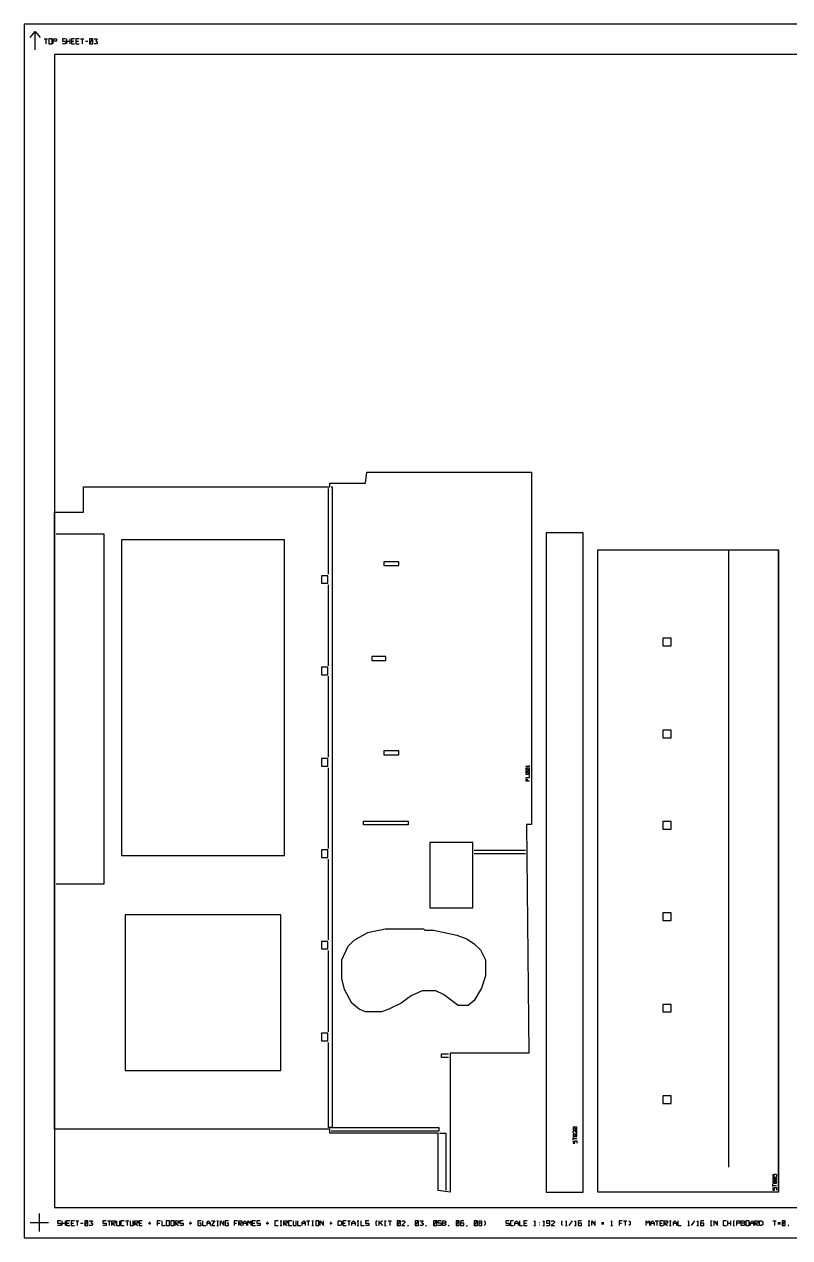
# Model space of a CAD drawing. Header units: inches. Extents: x 0 to 30, y 0 to 20.
# Drawn here: x 0 to 12.62, y 0 to 20 of the extents above; entities that cross this region are included whole.
import ezdxf

# ---------------------------------------------------------------- set-up
doc = ezdxf.new("R2010")
doc.units = ezdxf.units.IN
doc.header["$MEASUREMENT"] = 0
for name, color, linetype, true_color in [('BOUNDARY', 8, 'Continuous', 0x808080), ('CUT', 1, 'Continuous', 0xff0000), ('ENGRAVE', 7, 'Continuous', 0x000000), ('NUMBERS', 7, 'Continuous', 0x000000)]:
    doc.layers.add(name, color=color, linetype=linetype, true_color=true_color)

msp = doc.modelspace()

# ---------------------------------------------------------------- linework, layer by layer
at = {"layer": 'BOUNDARY'}
for points in [[(30, 0), (30, 20), (0, 20), (0, 0)], [(29.5, 0.5), (29.5, 19.5), (0.5, 19.5), (0.5, 0.5)]]:
    msp.add_lwpolyline(points, close=True, dxfattribs=at)
at = {"layer": 'CUT'}
for points in [[(7.023, 3.042), (7.023, 0.75), (6.826, 0.777), (6.826, 1.725), (5.038, 1.725), (5.038, 1.788), (0.5, 1.788), (0.5, 11.957), (0.978, 11.957), (0.978, 12.375), (5.038, 12.375), (5.038, 12.437), (5.63, 12.437), (5.649, 12.62), (8.366, 12.62), (8.366, 6.812), (8.285, 6.812), (8.321, 3.042)], [(9.216, 11.616), (8.606, 11.616), (8.606, 0.75), (9.216, 0.75)], [(4.291, 11.5), (1.601, 11.5), (1.601, 6.302), (4.291, 6.302)], [(9.456, 0.75), (9.456, 11.337), (12.439, 11.337), (12.439, 0.75)], [(6.178, 11.077), (6.178, 11.14), (5.928, 11.14), (5.928, 11.077)], [(5.005, 10.786), (5.005, 10.911), (4.902, 10.911), (4.902, 10.786)], [(10.532, 9.756), (10.667, 9.756), (10.667, 9.881), (10.532, 9.881)], [(5.005, 9.278), (5.005, 9.403), (4.902, 9.403), (4.902, 9.278)], [(5.963, 9.577), (5.73, 9.577), (5.73, 9.515), (5.963, 9.515)], [(10.532, 8.366), (10.532, 8.241), (10.667, 8.241), (10.667, 8.366)], [(6.178, 7.96), (6.178, 8.023), (5.928, 8.023), (5.928, 7.96)], [(4.902, 7.771), (5.005, 7.771), (5.005, 7.896), (4.902, 7.896)], [(10.667, 6.859), (10.532, 6.859), (10.532, 6.734), (10.667, 6.734)], [(7.396, 6.513), (6.688, 6.513), (6.688, 5.437), (7.396, 5.437)], [(5.005, 6.266), (5.005, 6.391), (4.902, 6.391), (4.902, 6.266)], [(4.23, 2.757), (4.23, 5.324), (1.662, 5.324), (1.662, 2.757)], [(10.667, 5.228), (10.667, 5.353), (10.532, 5.353), (10.532, 5.228)], [(5.005, 4.759), (5.005, 4.884), (4.902, 4.884), (4.902, 4.759)], [(10.532, 3.721), (10.667, 3.721), (10.667, 3.846), (10.532, 3.846)], [(4.902, 3.244), (5.005, 3.244), (5.005, 3.369), (4.902, 3.369)], [(10.532, 2.339), (10.532, 2.214), (10.667, 2.214), (10.667, 2.339)]]:
    msp.add_lwpolyline(points, close=True, dxfattribs=at)
at = {"layer": 'ENGRAVE'}
for points in [[(0.1, 19.78), (0.18, 19.88), (0.26, 19.78)], [(0.18, 19.58), (0.18, 19.88)], [(5.015, 10.935), (5.015, 12.35)], [(5.062, 12.375), (5.078, 12.375), (5.078, 1.816)], [(1.31, 11.603), (1.31, 5.828), (0.525, 5.828)], [(0.525, 11.603), (1.31, 11.603)], [(9.456, 0.765), (9.456, 11.337)], [(11.619, 1.163), (11.619, 11.337)], [(12.439, 0.75), (12.439, 11.337)], [(5.015, 9.428), (5.015, 10.761)], [(5.015, 7.921), (5.015, 9.254)], [(5.015, 6.416), (5.015, 7.747)], [(5.595, 6.803), (5.595, 6.865), (6.329, 6.865), (6.329, 6.803), (5.595, 6.803)], [(5.015, 4.909), (5.015, 6.242)], [(7.42, 6.39), (8.264, 6.39)], [(8.265, 6.327), (7.42, 6.327)], [(5.892, 3.724), (5.626, 3.724), (5.524, 3.765), (5.402, 3.867), (5.28, 4.091), (5.239, 4.275), (5.239, 4.58), (5.341, 4.805), (5.443, 4.906), (5.667, 5.029), (5.953, 5.09), (6.584, 5.09), (6.605, 5.07), (6.748, 5.07), (7.135, 4.988), (7.298, 4.927), (7.42, 4.845), (7.522, 4.743), (7.604, 4.58), (7.604, 4.315), (7.542, 4.112), (7.42, 3.908), (7.318, 3.826), (7.155, 3.826), (6.911, 4.01), (6.788, 4.071), (6.564, 4.071), (6.381, 3.989), (6.218, 3.867), (6.014, 3.765), (5.892, 3.724)], [(5.015, 3.393), (5.015, 4.735)], [(5.078, 1.816), (5.015, 1.816), (5.015, 3.219)], [(6.998, 2.969), (6.883, 2.969), (6.883, 3.031), (6.998, 3.031)], [(5.038, 1.813), (5.038, 1.816), (6.839, 1.816)], [(6.839, 1.816), (6.839, 1.754), (5.062, 1.754)], [(6.85, 1.725), (6.951, 1.725), (6.951, 0.785)], [(0.25, 0.1), (0.25, 0.4)], [(0.1, 0.25), (0.4, 0.25)]]:
    msp.add_lwpolyline(points, dxfattribs=at)
at = {"layer": 'NUMBERS'}
for points in [[(0.33, 19.76), (0.383, 19.76)], [(0.357, 19.76), (0.357, 19.68)], [(0.405, 19.68), (0.458, 19.68), (0.458, 19.76), (0.405, 19.76), (0.405, 19.68)], [(0.479, 19.68), (0.479, 19.76), (0.533, 19.76), (0.533, 19.72), (0.479, 19.72)], [(0.682, 19.76), (0.629, 19.76), (0.629, 19.72), (0.682, 19.72), (0.682, 19.68), (0.629, 19.68)], [(0.703, 19.68), (0.703, 19.76)], [(0.703, 19.72), (0.757, 19.72)], [(0.757, 19.68), (0.757, 19.76)], [(0.831, 19.76), (0.778, 19.76), (0.778, 19.68), (0.831, 19.68)], [(0.778, 19.72), (0.818, 19.72)], [(0.906, 19.76), (0.853, 19.76), (0.853, 19.68), (0.906, 19.68)], [(0.853, 19.72), (0.893, 19.72)], [(0.927, 19.76), (0.981, 19.76)], [(0.954, 19.76), (0.954, 19.68)], [(1.009, 19.72), (1.049, 19.72)], [(1.077, 19.68), (1.13, 19.68), (1.13, 19.76), (1.077, 19.76), (1.077, 19.68)], [(1.077, 19.68), (1.13, 19.76)], [(1.151, 19.76), (1.205, 19.76), (1.178, 19.727), (1.205, 19.713), (1.205, 19.693), (1.191, 19.68), (1.151, 19.68)], [(8.28, 7.764), (8.27, 7.774), (8.33, 7.774)], [(8.33, 7.698), (8.33, 7.738), (8.27, 7.738), (8.27, 7.698), (8.33, 7.698)], [(8.33, 7.698), (8.27, 7.738)], [(8.33, 7.642), (8.33, 7.682), (8.27, 7.682), (8.27, 7.642), (8.33, 7.642)], [(8.33, 7.642), (8.27, 7.682)], [(8.27, 7.586), (8.33, 7.586), (8.33, 7.626)], [(8.33, 7.764), (8.33, 7.784)], [(8.27, 7.57), (8.27, 7.53), (8.33, 7.53)], [(8.3, 7.53), (8.3, 7.56)], [(9.112, 1.781), (9.112, 1.821), (9.052, 1.821), (9.052, 1.781), (9.112, 1.781)], [(9.112, 1.781), (9.052, 1.821)], [(9.062, 1.725), (9.052, 1.735), (9.052, 1.755), (9.062, 1.765), (9.072, 1.765), (9.112, 1.725), (9.112, 1.765)], [(9.112, 1.669), (9.112, 1.709), (9.052, 1.709), (9.052, 1.669), (9.112, 1.669)], [(9.112, 1.669), (9.052, 1.709)], [(9.052, 1.613), (9.052, 1.653)], [(9.052, 1.633), (9.112, 1.633)], [(9.052, 1.597), (9.052, 1.557), (9.082, 1.557), (9.082, 1.597), (9.112, 1.597), (9.112, 1.557)], [(12.343, 1.05), (12.343, 1.01), (12.368, 1.01), (12.368, 1.04), (12.378, 1.05), (12.393, 1.05), (12.403, 1.04), (12.403, 1.01)], [(12.403, 0.954), (12.403, 0.994), (12.343, 0.994), (12.343, 0.954), (12.403, 0.954)], [(12.403, 0.954), (12.343, 0.994)], [(12.403, 0.898), (12.403, 0.938), (12.343, 0.938), (12.343, 0.898), (12.403, 0.898)], [(12.403, 0.898), (12.343, 0.938)], [(12.343, 0.842), (12.343, 0.882)], [(12.343, 0.862), (12.403, 0.862)], [(12.343, 0.826), (12.343, 0.786), (12.373, 0.786), (12.373, 0.826), (12.403, 0.826), (12.403, 0.786)], [(0.603, 0.28), (0.55, 0.28), (0.55, 0.24), (0.603, 0.24), (0.603, 0.2), (0.55, 0.2)], [(0.625, 0.2), (0.625, 0.28)], [(0.625, 0.24), (0.678, 0.24)], [(0.678, 0.2), (0.678, 0.28)], [(0.753, 0.28), (0.699, 0.28), (0.699, 0.2), (0.753, 0.2)], [(0.699, 0.24), (0.739, 0.24)], [(0.827, 0.28), (0.774, 0.28), (0.774, 0.2), (0.827, 0.2)], [(0.774, 0.24), (0.814, 0.24)], [(0.849, 0.28), (0.902, 0.28)], [(0.875, 0.28), (0.875, 0.2)], [(0.93, 0.24), (0.97, 0.24)], [(0.998, 0.2), (1.051, 0.2), (1.051, 0.28), (0.998, 0.28), (0.998, 0.2)], [(0.998, 0.2), (1.051, 0.28)], [(1.073, 0.28), (1.126, 0.28), (1.099, 0.247), (1.126, 0.233), (1.126, 0.213), (1.113, 0.2), (1.073, 0.2)], [(1.35, 0.28), (1.297, 0.28), (1.297, 0.24), (1.35, 0.24), (1.35, 0.2), (1.297, 0.2)], [(1.371, 0.28), (1.425, 0.28)], [(1.398, 0.28), (1.398, 0.2)], [(1.446, 0.2), (1.446, 0.28), (1.499, 0.28), (1.499, 0.24), (1.446, 0.24), (1.499, 0.2)], [(1.521, 0.28), (1.521, 0.2), (1.574, 0.2), (1.574, 0.28)], [(1.649, 0.28), (1.595, 0.28), (1.595, 0.2), (1.649, 0.2)], [(1.67, 0.28), (1.723, 0.28)], [(1.697, 0.28), (1.697, 0.2)], [(1.745, 0.28), (1.745, 0.2), (1.798, 0.2), (1.798, 0.28)], [(1.819, 0.2), (1.819, 0.28), (1.873, 0.28), (1.873, 0.24), (1.819, 0.24), (1.873, 0.2)], [(1.947, 0.28), (1.894, 0.28), (1.894, 0.2), (1.947, 0.2)], [(1.894, 0.24), (1.934, 0.24)], [(2.05, 0.24), (2.09, 0.24)], [(2.07, 0.22), (2.07, 0.26)], [(2.246, 0.28), (2.193, 0.28), (2.193, 0.2)], [(2.193, 0.24), (2.233, 0.24)], [(2.267, 0.28), (2.267, 0.2), (2.321, 0.2)], [(2.342, 0.2), (2.395, 0.2), (2.395, 0.28), (2.342, 0.28), (2.342, 0.2)], [(2.417, 0.2), (2.47, 0.2), (2.47, 0.28), (2.417, 0.28), (2.417, 0.2)], [(2.491, 0.2), (2.491, 0.28), (2.545, 0.28), (2.545, 0.24), (2.491, 0.24), (2.545, 0.2)], [(2.619, 0.28), (2.566, 0.28), (2.566, 0.24), (2.619, 0.24), (2.619, 0.2), (2.566, 0.2)], [(2.722, 0.24), (2.762, 0.24)], [(2.742, 0.22), (2.742, 0.26)], [(2.918, 0.28), (2.865, 0.28), (2.865, 0.2), (2.918, 0.2), (2.918, 0.24), (2.891, 0.24)], [(2.939, 0.28), (2.939, 0.2), (2.993, 0.2)], [(3.014, 0.2), (3.014, 0.253), (3.041, 0.28), (3.067, 0.253), (3.067, 0.2)], [(3.014, 0.24), (3.067, 0.24)], [(3.089, 0.28), (3.142, 0.28), (3.089, 0.2), (3.142, 0.2)], [(3.177, 0.28), (3.203, 0.28)], [(3.177, 0.2), (3.203, 0.2)], [(3.19, 0.2), (3.19, 0.28)], [(3.238, 0.2), (3.238, 0.28), (3.291, 0.2), (3.291, 0.28)], [(3.366, 0.28), (3.313, 0.28), (3.313, 0.2), (3.366, 0.2), (3.366, 0.24), (3.339, 0.24)], [(3.515, 0.28), (3.462, 0.28), (3.462, 0.2)], [(3.462, 0.24), (3.502, 0.24)], [(3.537, 0.2), (3.537, 0.28), (3.59, 0.28), (3.59, 0.24), (3.537, 0.24), (3.59, 0.2)], [(3.611, 0.2), (3.611, 0.253), (3.638, 0.28), (3.665, 0.253), (3.665, 0.2)], [(3.611, 0.24), (3.665, 0.24)], [(3.686, 0.2), (3.686, 0.28), (3.713, 0.24), (3.739, 0.28), (3.739, 0.2)], [(3.814, 0.28), (3.761, 0.28), (3.761, 0.2), (3.814, 0.2)], [(3.761, 0.24), (3.801, 0.24)], [(3.889, 0.28), (3.835, 0.28), (3.835, 0.24), (3.889, 0.24), (3.889, 0.2), (3.835, 0.2)], [(3.991, 0.24), (4.031, 0.24)], [(4.011, 0.22), (4.011, 0.26)], [(4.187, 0.28), (4.134, 0.28), (4.134, 0.2), (4.187, 0.2)], [(4.222, 0.28), (4.249, 0.28)], [(4.222, 0.2), (4.249, 0.2)], [(4.235, 0.2), (4.235, 0.28)], [(4.283, 0.2), (4.283, 0.28), (4.337, 0.28), (4.337, 0.24), (4.283, 0.24), (4.337, 0.2)], [(4.411, 0.28), (4.358, 0.28), (4.358, 0.2), (4.411, 0.2)], [(4.433, 0.28), (4.433, 0.2), (4.486, 0.2), (4.486, 0.28)], [(4.507, 0.28), (4.507, 0.2), (4.561, 0.2)], [(4.582, 0.2), (4.582, 0.253), (4.609, 0.28), (4.635, 0.253), (4.635, 0.2)], [(4.582, 0.24), (4.635, 0.24)], [(4.657, 0.28), (4.71, 0.28)], [(4.683, 0.28), (4.683, 0.2)], [(4.745, 0.28), (4.771, 0.28)], [(4.745, 0.2), (4.771, 0.2)], [(4.758, 0.2), (4.758, 0.28)], [(4.806, 0.2), (4.859, 0.2), (4.859, 0.28), (4.806, 0.28), (4.806, 0.2)], [(4.881, 0.2), (4.881, 0.28), (4.934, 0.2), (4.934, 0.28)], [(5.037, 0.24), (5.077, 0.24)], [(5.057, 0.22), (5.057, 0.26)], [(5.179, 0.2), (5.179, 0.28), (5.213, 0.28), (5.233, 0.26), (5.233, 0.22), (5.213, 0.2), (5.179, 0.2)], [(5.307, 0.28), (5.254, 0.28), (5.254, 0.2), (5.307, 0.2)], [(5.254, 0.24), (5.294, 0.24)], [(5.329, 0.28), (5.382, 0.28)], [(5.355, 0.28), (5.355, 0.2)], [(5.403, 0.2), (5.403, 0.253), (5.43, 0.28), (5.457, 0.253), (5.457, 0.2)], [(5.403, 0.24), (5.457, 0.24)], [(5.491, 0.28), (5.518, 0.28)], [(5.491, 0.2), (5.518, 0.2)], [(5.505, 0.2), (5.505, 0.28)], [(5.553, 0.28), (5.553, 0.2), (5.606, 0.2)], [(5.681, 0.28), (5.627, 0.28), (5.627, 0.24), (5.681, 0.24), (5.681, 0.2), (5.627, 0.2)], [(5.817, 0.28), (5.797, 0.26), (5.797, 0.22), (5.817, 0.2)], [(5.851, 0.2), (5.851, 0.28)], [(5.905, 0.28), (5.851, 0.233)], [(5.869, 0.247), (5.905, 0.2)], [(5.939, 0.28), (5.966, 0.28)], [(5.939, 0.2), (5.966, 0.2)], [(5.953, 0.2), (5.953, 0.28)], [(6.001, 0.28), (6.054, 0.28)], [(6.027, 0.28), (6.027, 0.2)], [(6.15, 0.2), (6.203, 0.2), (6.203, 0.28), (6.15, 0.28), (6.15, 0.2)], [(6.15, 0.2), (6.203, 0.28)], [(6.225, 0.267), (6.238, 0.28), (6.265, 0.28), (6.278, 0.267), (6.278, 0.253), (6.225, 0.2), (6.278, 0.2)], [(6.329, 0.205), (6.321, 0.187)], [(6.449, 0.2), (6.502, 0.2), (6.502, 0.28), (6.449, 0.28), (6.449, 0.2)], [(6.449, 0.2), (6.502, 0.28)], [(6.523, 0.28), (6.577, 0.28), (6.55, 0.247), (6.577, 0.233), (6.577, 0.213), (6.563, 0.2), (6.523, 0.2)], [(6.627, 0.205), (6.619, 0.187)], [(6.747, 0.2), (6.801, 0.2), (6.801, 0.28), (6.747, 0.28), (6.747, 0.2)], [(6.747, 0.2), (6.801, 0.28)], [(6.875, 0.28), (6.822, 0.28), (6.822, 0.247), (6.862, 0.247), (6.875, 0.233), (6.875, 0.213), (6.862, 0.2), (6.822, 0.2)], [(6.897, 0.2), (6.897, 0.28), (6.937, 0.28), (6.95, 0.267), (6.95, 0.253), (6.937, 0.24), (6.897, 0.24)], [(6.937, 0.24), (6.95, 0.227), (6.95, 0.213), (6.937, 0.2), (6.897, 0.2)], [(7.001, 0.205), (6.993, 0.187)], [(7.121, 0.2), (7.174, 0.2), (7.174, 0.28), (7.121, 0.28), (7.121, 0.2)], [(7.121, 0.2), (7.174, 0.28)], [(7.249, 0.28), (7.209, 0.28), (7.195, 0.267), (7.195, 0.2), (7.249, 0.2), (7.249, 0.24), (7.195, 0.24)], [(7.299, 0.205), (7.291, 0.187)], [(7.419, 0.2), (7.473, 0.2), (7.473, 0.28), (7.419, 0.28), (7.419, 0.2)], [(7.419, 0.2), (7.473, 0.28)], [(7.494, 0.2), (7.547, 0.2), (7.547, 0.24), (7.494, 0.24), (7.494, 0.2)], [(7.501, 0.24), (7.501, 0.28), (7.541, 0.28), (7.541, 0.24)], [(7.582, 0.28), (7.602, 0.26), (7.602, 0.22), (7.582, 0.2)], [(7.995, 0.28), (7.942, 0.28), (7.942, 0.24), (7.995, 0.24), (7.995, 0.2), (7.942, 0.2)], [(8.07, 0.28), (8.017, 0.28), (8.017, 0.2), (8.07, 0.2)], [(8.091, 0.2), (8.091, 0.253), (8.118, 0.28), (8.145, 0.253), (8.145, 0.2)], [(8.091, 0.24), (8.145, 0.24)], [(8.166, 0.28), (8.166, 0.2), (8.219, 0.2)], [(8.294, 0.28), (8.241, 0.28), (8.241, 0.2), (8.294, 0.2)], [(8.241, 0.24), (8.281, 0.24)], [(8.403, 0.267), (8.417, 0.28), (8.417, 0.2)], [(8.403, 0.2), (8.43, 0.2)], [(8.489, 0.253), (8.494, 0.253)], [(8.489, 0.213), (8.494, 0.213)], [(8.553, 0.267), (8.566, 0.28), (8.566, 0.2)], [(8.553, 0.2), (8.579, 0.2)], [(8.614, 0.2), (8.654, 0.2), (8.667, 0.213), (8.667, 0.28), (8.614, 0.28), (8.614, 0.24), (8.667, 0.24)], [(8.689, 0.267), (8.702, 0.28), (8.729, 0.28), (8.742, 0.267), (8.742, 0.253), (8.689, 0.2), (8.742, 0.2)], [(8.878, 0.28), (8.858, 0.26), (8.858, 0.22), (8.878, 0.2)], [(8.926, 0.267), (8.939, 0.28), (8.939, 0.2)], [(8.926, 0.2), (8.953, 0.2)], [(8.987, 0.2), (9.041, 0.28)], [(9.075, 0.267), (9.089, 0.28), (9.089, 0.2)], [(9.075, 0.2), (9.102, 0.2)], [(9.19, 0.28), (9.15, 0.28), (9.137, 0.267), (9.137, 0.2), (9.19, 0.2), (9.19, 0.24), (9.137, 0.24)], [(9.299, 0.28), (9.326, 0.28)], [(9.299, 0.2), (9.326, 0.2)], [(9.313, 0.2), (9.313, 0.28)], [(9.361, 0.2), (9.361, 0.28), (9.414, 0.2), (9.414, 0.28)], [(9.517, 0.253), (9.557, 0.253)], [(9.517, 0.227), (9.557, 0.227)], [(9.673, 0.267), (9.686, 0.28), (9.686, 0.2)], [(9.673, 0.2), (9.699, 0.2)], [(9.862, 0.28), (9.809, 0.28), (9.809, 0.2)], [(9.809, 0.24), (9.849, 0.24)], [(9.883, 0.28), (9.937, 0.28)], [(9.91, 0.28), (9.91, 0.2)], [(9.971, 0.28), (9.991, 0.26), (9.991, 0.22), (9.971, 0.2)], [(10.257, 0.2), (10.257, 0.28), (10.283, 0.24), (10.31, 0.28), (10.31, 0.2)], [(10.331, 0.2), (10.331, 0.253), (10.358, 0.28), (10.385, 0.253), (10.385, 0.2)], [(10.331, 0.24), (10.385, 0.24)], [(10.406, 0.28), (10.459, 0.28)], [(10.433, 0.28), (10.433, 0.2)], [(10.534, 0.28), (10.481, 0.28), (10.481, 0.2), (10.534, 0.2)], [(10.481, 0.24), (10.521, 0.24)], [(10.555, 0.2), (10.555, 0.28), (10.609, 0.28), (10.609, 0.24), (10.555, 0.24), (10.609, 0.2)], [(10.643, 0.28), (10.67, 0.28)], [(10.643, 0.2), (10.67, 0.2)], [(10.657, 0.2), (10.657, 0.28)], [(10.705, 0.2), (10.705, 0.253), (10.731, 0.28), (10.758, 0.253), (10.758, 0.2)], [(10.705, 0.24), (10.758, 0.24)], [(10.779, 0.28), (10.779, 0.2), (10.833, 0.2)], [(10.942, 0.267), (10.955, 0.28), (10.955, 0.2)], [(10.942, 0.2), (10.969, 0.2)], [(11.003, 0.2), (11.057, 0.28)], [(11.091, 0.267), (11.105, 0.28), (11.105, 0.2)], [(11.091, 0.2), (11.118, 0.2)], [(11.206, 0.28), (11.166, 0.28), (11.153, 0.267), (11.153, 0.2), (11.206, 0.2), (11.206, 0.24), (11.153, 0.24)], [(11.315, 0.28), (11.342, 0.28)], [(11.315, 0.2), (11.342, 0.2)], [(11.329, 0.2), (11.329, 0.28)], [(11.377, 0.2), (11.377, 0.28), (11.43, 0.2), (11.43, 0.28)], [(11.579, 0.28), (11.526, 0.28), (11.526, 0.2), (11.579, 0.2)], [(11.601, 0.2), (11.601, 0.28)], [(11.601, 0.24), (11.654, 0.24)], [(11.654, 0.2), (11.654, 0.28)], [(11.689, 0.28), (11.715, 0.28)], [(11.689, 0.2), (11.715, 0.2)], [(11.702, 0.2), (11.702, 0.28)], [(11.75, 0.2), (11.75, 0.28), (11.803, 0.28), (11.803, 0.24), (11.75, 0.24)], [(11.825, 0.2), (11.825, 0.28), (11.865, 0.28), (11.878, 0.267), (11.878, 0.253), (11.865, 0.24), (11.825, 0.24)], [(11.865, 0.24), (11.878, 0.227), (11.878, 0.213), (11.865, 0.2), (11.825, 0.2)], [(11.899, 0.2), (11.953, 0.2), (11.953, 0.28), (11.899, 0.28), (11.899, 0.2)], [(11.974, 0.2), (11.974, 0.253), (12.001, 0.28), (12.027, 0.253), (12.027, 0.2)], [(11.974, 0.24), (12.027, 0.24)], [(12.049, 0.2), (12.049, 0.28), (12.102, 0.28), (12.102, 0.24), (12.049, 0.24), (12.102, 0.2)], [(12.123, 0.2), (12.123, 0.28), (12.157, 0.28), (12.177, 0.26), (12.177, 0.22), (12.157, 0.2), (12.123, 0.2)], [(12.347, 0.28), (12.401, 0.28)], [(12.374, 0.28), (12.374, 0.2)], [(12.429, 0.253), (12.469, 0.253)], [(12.429, 0.227), (12.469, 0.227)], [(12.497, 0.2), (12.55, 0.2), (12.55, 0.28), (12.497, 0.28), (12.497, 0.2)], [(12.497, 0.2), (12.55, 0.28)], [(12.595, 0.2), (12.601, 0.2), (12.601, 0.205), (12.595, 0.205), (12.595, 0.2)]]:
    msp.add_lwpolyline(points, dxfattribs=at)

doc.saveas('drawing.dxf')
